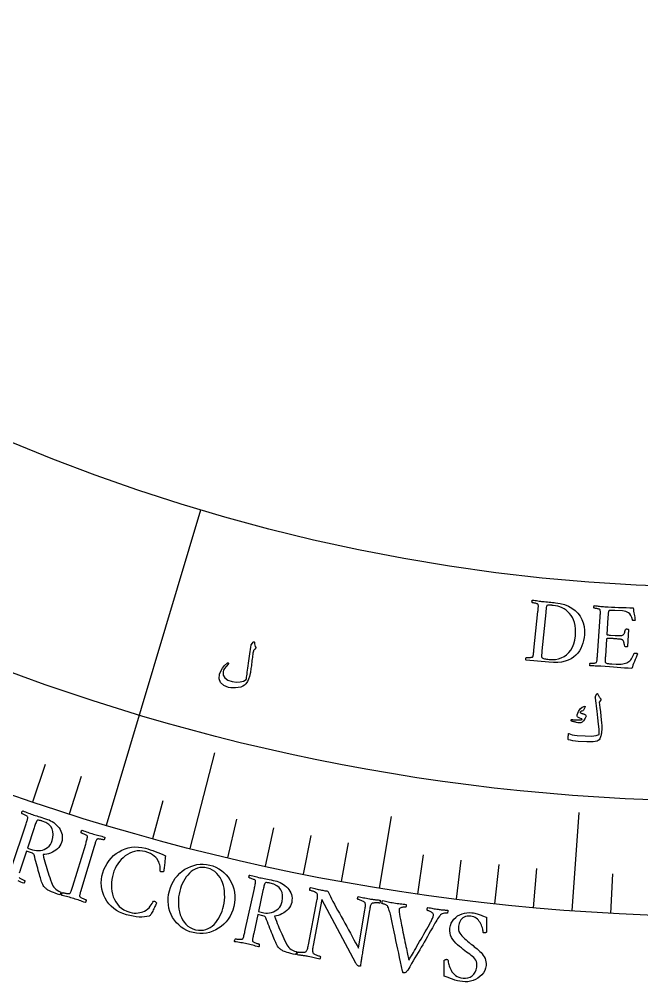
# Model space of a CAD drawing. Header units: millimetres. Extents: x -65 to 65, y -65 to 75.
# Drawn here: x -16.88 to -2.13, y -53.24 to -30.41 of the extents above; entities that cross this region are included whole.
import ezdxf

# ---------------------------------------------------------------- set-up
doc = ezdxf.new("R2010")
doc.units = ezdxf.units.MM
for name, color, linetype in [('CUT_OUTER', 1, 'Continuous'), ('ENGRAVE', 7, 'Continuous'), ('ENGRAVE_FINE', 8, 'Continuous'), ('TEXT', 5, 'Continuous')]:
    doc.layers.add(name, color=color, linetype=linetype)

msp = doc.modelspace()

# ---------------------------------------------------------------- linework, layer by layer
at = {"layer": 'CUT_OUTER'}
msp.add_arc((-0.0001, -0.0002), 64.9998, 178.916906, 2.285404, dxfattribs=at)
at = {"layer": 'ENGRAVE'}
for points in [[(-14.8126, -49.5065), (-12.5767, -42.0338)], [(-12.8301, -50.0569), (-12.2491, -47.7902)], [(-8.3387, -50.9978), (-8.0618, -49.3042)], [(-3.7784, -51.5367), (-3.6073, -49.2029)]]:
    msp.add_lwpolyline(points, dxfattribs=at)
for radius in [63.7, 63.7, 61.9938, 58.825, 58.825, 56.3225, 51.675, 51.675, 48.945, 43.875, 43.875]:
    msp.add_circle((0, 0), radius, dxfattribs=at)
at = {"layer": 'ENGRAVE_FINE'}
for points in [[(-16.5601, -48.9497), (-16.2601, -48.063)], [(-15.6889, -49.2358), (-15.4047, -48.344)], [(-13.7169, -49.8212), (-13.4684, -48.9188)], [(-11.9391, -50.2769), (-11.7228, -49.3662)], [(-11.0441, -50.481), (-10.8441, -49.5666)], [(-10.1456, -50.6692), (-9.9618, -49.7515)], [(-9.2437, -50.8415), (-9.0762, -49.9206)], [(-7.431, -51.1379), (-7.2964, -50.2116)], [(-6.5208, -51.2619), (-6.4027, -50.3334)], [(-5.6085, -51.3697), (-5.5069, -50.4393)], [(-4.6942, -51.4613), (-4.6092, -50.5292)], [(-2.8614, -51.5957), (-2.8095, -50.6612)]]:
    msp.add_lwpolyline(points, dxfattribs=at)
at = {"layer": 'TEXT'}
for points in [[(-4.1662, -44.2331), (-4.056, -44.2491), (-3.9549, -44.2754), (-3.8627, -44.3122), (-3.7794, -44.3595), (-3.7056, -44.4157), (-3.642, -44.4793), (-3.5886, -44.5501), (-3.5454, -44.6284), (-3.513, -44.7126), (-3.4919, -44.8013), (-3.4824, -44.8944), (-3.4843, -44.9921), (-3.4919, -45.0595), (-3.504, -45.1258), (-3.5208, -45.1909), (-3.5422, -45.2548), (-3.569, -45.3161), (-3.6021, -45.3737), (-3.6415, -45.4274), (-3.6871, -45.4773), (-3.7397, -45.5222), (-3.7998, -45.5611), (-3.8674, -45.5939), (-3.9425, -45.6205), (-4.0258, -45.6398), (-4.1179, -45.6506), (-4.2187, -45.6528), (-4.3283, -45.6464), (-4.8677, -45.592), (-4.8709, -45.5864), (-4.8727, -45.5793), (-4.8731, -45.5706), (-4.8721, -45.5605), (-4.8701, -45.5505), (-4.8676, -45.5422), (-4.8646, -45.5356), (-4.8611, -45.5307), (-4.8531, -45.5313), (-4.8423, -45.5319), (-4.8287, -45.5323), (-4.8122, -45.5326), (-4.7946, -45.5324), (-4.7773, -45.5315), (-4.7603, -45.5299), (-4.7437, -45.5276), (-4.7291, -45.5245), (-4.7182, -45.5208), (-4.711, -45.5165), (-4.7074, -45.5114), (-4.7021, -45.4977), (-4.6974, -45.482), (-4.6936, -45.4643), (-4.6905, -45.4446), (-4.6878, -45.4234), (-4.6852, -45.4014), (-4.6827, -45.3786), (-4.6802, -45.3549), (-4.5859, -44.4417), (-4.5835, -44.4179), (-4.5814, -44.3948), (-4.5794, -44.3724), (-4.5776, -44.3507), (-4.5765, -44.3302), (-4.5766, -44.3118), (-4.5778, -44.2952), (-4.5801, -44.2807), (-4.5824, -44.2742), (-4.5883, -44.2682), (-4.598, -44.2626), (-4.6114, -44.2575), (-4.6268, -44.2528), (-4.6426, -44.2484), (-4.659, -44.2444), (-4.6757, -44.2408), (-4.6914, -44.2377), (-4.7044, -44.2353), (-4.7148, -44.2335), (-4.7225, -44.2325), (-4.7248, -44.227), (-4.7263, -44.2199), (-4.727, -44.2113), (-4.7267, -44.2011), (-4.7256, -44.1909), (-4.7234, -44.1826), (-4.7202, -44.176), (-4.716, -44.1712), (-4.6841, -44.1758), (-4.6526, -44.1804), (-4.6213, -44.1852), (-4.5902, -44.19), (-4.5595, -44.1946), (-4.5289, -44.1988), (-4.4986, -44.2025), (-4.4685, -44.2058), (-4.436, -44.209), (-4.4005, -44.2123), (-4.362, -44.2158), (-4.3206, -44.2194), (-4.2787, -44.223), (-4.2391, -44.2264), (-4.2015, -44.2298), (-4.1662, -44.2331)], [(-4.4011, -44.4648), (-4.4913, -45.3762), (-4.4922, -45.385), (-4.4933, -45.3962), (-4.4946, -45.4097), (-4.4962, -45.4255), (-4.4977, -45.4423), (-4.4987, -45.459), (-4.4993, -45.4754), (-4.4994, -45.4915), (-4.4991, -45.506), (-4.4983, -45.5174), (-4.4971, -45.5256), (-4.4955, -45.5306), (-4.4872, -45.5396), (-4.474, -45.5477), (-4.4559, -45.5549), (-4.4327, -45.5611), (-4.4066, -45.5666), (-4.3794, -45.5713), (-4.3511, -45.5752), (-4.3218, -45.5784), (-4.2457, -45.5814), (-4.1721, -45.5758), (-4.1009, -45.5615), (-4.0321, -45.5386), (-3.9675, -45.5068), (-3.9083, -45.4657), (-3.8547, -45.4154), (-3.8067, -45.3559), (-3.7661, -45.2867), (-3.7347, -45.2075), (-3.7125, -45.1183), (-3.6994, -45.0191), (-3.6952, -44.9312), (-3.6978, -44.8497), (-3.7069, -44.7745), (-3.7227, -44.7056), (-3.7441, -44.6428), (-3.7703, -44.5854), (-3.8013, -44.5335), (-3.8369, -44.4872), (-3.8765, -44.4462), (-3.9192, -44.4104), (-3.965, -44.3798), (-4.0139, -44.3544), (-4.0652, -44.3338), (-4.1181, -44.3175), (-4.1725, -44.3055), (-4.2286, -44.2979), (-4.2364, -44.2973), (-4.2469, -44.2965), (-4.26, -44.2956), (-4.2759, -44.2945), (-4.2929, -44.2936), (-4.3094, -44.2932), (-4.3254, -44.2932), (-4.3408, -44.2937), (-4.3545, -44.295), (-4.365, -44.2974), (-4.3724, -44.301), (-4.3767, -44.3057), (-4.3807, -44.3172), (-4.3843, -44.3306), (-4.3874, -44.3459), (-4.39, -44.363), (-4.3922, -44.3812), (-4.3944, -44.3999), (-4.3965, -44.419), (-4.3985, -44.4385), (-4.3988, -44.4418), (-4.3992, -44.4451), (-4.3995, -44.4483), (-4.3998, -44.4516), (-4.4001, -44.4549), (-4.4005, -44.4582), (-4.4008, -44.4615), (-4.4011, -44.4648)], [(-3.0012, -44.3296), (-2.9251, -44.3343), (-2.8453, -44.3382), (-2.7616, -44.3414), (-2.6742, -44.3439), (-2.5854, -44.3463), (-2.4977, -44.3492), (-2.4111, -44.3528), (-2.3257, -44.3569), (-2.322, -44.3971), (-2.3174, -44.4356), (-2.3119, -44.4726), (-2.3055, -44.5079), (-2.2987, -44.5427), (-2.2923, -44.578), (-2.2862, -44.6139), (-2.2803, -44.6503), (-2.2869, -44.6548), (-2.2953, -44.6578), (-2.3056, -44.6593), (-2.3176, -44.6594), (-2.33, -44.6578), (-2.3391, -44.6544), (-2.3448, -44.6493), (-2.3471, -44.6424), (-2.3631, -44.5825), (-2.3831, -44.5341), (-2.4072, -44.4974), (-2.4354, -44.4723), (-2.4672, -44.4551), (-2.5018, -44.4422), (-2.5394, -44.4334), (-2.5799, -44.4289), (-2.7607, -44.418), (-2.7685, -44.4176), (-2.7791, -44.4171), (-2.7923, -44.4167), (-2.8082, -44.4161), (-2.8252, -44.4158), (-2.8416, -44.4159), (-2.8576, -44.4165), (-2.8731, -44.4175), (-2.8867, -44.4192), (-2.8972, -44.422), (-2.9044, -44.4258), (-2.9085, -44.4306), (-2.9122, -44.4423), (-2.9153, -44.4556), (-2.9178, -44.4706), (-2.9198, -44.4873), (-2.9214, -44.5049), (-2.923, -44.5229), (-2.9244, -44.5412), (-2.9256, -44.5597), (-2.9261, -44.567), (-2.9265, -44.5734), (-2.9269, -44.579), (-2.9272, -44.5839), (-2.9535, -44.9837), (-2.952, -44.9878), (-2.9469, -44.9913), (-2.9382, -44.9942), (-2.9259, -44.9965), (-2.9113, -44.9984), (-2.896, -45.0001), (-2.8798, -45.0016), (-2.8628, -45.0028), (-2.7515, -45.0097), (-2.7155, -45.0116), (-2.6836, -45.0127), (-2.6559, -45.013), (-2.6324, -45.0124), (-2.6124, -45.0107), (-2.5952, -45.0074), (-2.5808, -45.0026), (-2.5691, -44.9962), (-2.5594, -44.9881), (-2.5506, -44.978), (-2.5428, -44.9659), (-2.536, -44.9518), (-2.5295, -44.9354), (-2.5225, -44.9162), (-2.5151, -44.8943), (-2.5074, -44.8696), (-2.5043, -44.8631), (-2.498, -44.8586), (-2.4886, -44.8562), (-2.4761, -44.8559), (-2.464, -44.8573), (-2.4539, -44.8599), (-2.4458, -44.8638), (-2.4397, -44.869), (-2.4617, -45.2735), (-2.4674, -45.277), (-2.4752, -45.2793), (-2.4852, -45.2804), (-2.4973, -45.2803), (-2.5092, -45.2787), (-2.5185, -45.2753), (-2.5252, -45.2701), (-2.5293, -45.2631), (-2.5351, -45.2341), (-2.5404, -45.2093), (-2.5452, -45.1888), (-2.5495, -45.1727), (-2.5536, -45.1598), (-2.5575, -45.1491), (-2.5613, -45.1406), (-2.5649, -45.1343), (-2.5687, -45.1293), (-2.5729, -45.1248), (-2.5775, -45.1206), (-2.5826, -45.1168), (-2.5896, -45.1123), (-2.6002, -45.1083), (-2.6144, -45.1048), (-2.6322, -45.1018), (-2.6522, -45.0991), (-2.6732, -45.0966), (-2.6952, -45.0943), (-2.7182, -45.0923), (-2.7413, -45.0904), (-2.7638, -45.0887), (-2.7855, -45.0871), (-2.8066, -45.0857), (-2.8213, -45.0849), (-2.837, -45.0841), (-2.8536, -45.0834), (-2.8711, -45.0828), (-2.8886, -45.0823), (-2.9048, -45.0823), (-2.9199, -45.0825), (-2.9337, -45.0832), (-2.9453, -45.0845), (-2.9537, -45.0871), (-2.9589, -45.0908), (-2.9608, -45.0957), (-2.9877, -45.5043), (-2.9878, -45.5068), (-2.988, -45.5098), (-2.9883, -45.5134), (-2.9885, -45.5175), (-2.9895, -45.534), (-2.9906, -45.5527), (-2.9916, -45.5736), (-2.9926, -45.5967), (-2.993, -45.6183), (-2.9921, -45.6348), (-2.9898, -45.6461), (-2.9863, -45.6523), (-2.975, -45.66), (-2.9625, -45.6662), (-2.9485, -45.6711), (-2.9333, -45.6745), (-2.915, -45.6771), (-2.8922, -45.6796), (-2.8648, -45.6819), (-2.8328, -45.6841), (-2.7287, -45.6904), (-2.6901, -45.6918), (-2.6516, -45.6911), (-2.6132, -45.6885), (-2.5751, -45.6839), (-2.5389, -45.6774), (-2.5065, -45.669), (-2.4779, -45.6587), (-2.4532, -45.6465), (-2.4282, -45.6307), (-2.4058, -45.6113), (-2.3861, -45.5883), (-2.3689, -45.5617), (-2.3532, -45.5327), (-2.3376, -45.5024), (-2.3223, -45.4709), (-2.3073, -45.4381), (-2.3034, -45.4325), (-2.2969, -45.4287), (-2.2877, -45.4267), (-2.2758, -45.4265), (-2.2577, -45.4282), (-2.2429, -45.4314), (-2.2316, -45.4361), (-2.2236, -45.4423), (-2.2416, -45.4862), (-2.2603, -45.5314), (-2.2799, -45.5779), (-2.3002, -45.6258), (-2.3193, -45.6727), (-2.335, -45.7161), (-2.3474, -45.7561), (-2.3564, -45.7927), (-2.4439, -45.7879), (-2.5311, -45.7823), (-2.618, -45.776), (-2.7045, -45.7691), (-2.7936, -45.7618), (-2.8883, -45.7545), (-2.9886, -45.7473), (-3.0944, -45.7399), (-3.1311, -45.7377), (-3.1659, -45.7359), (-3.1988, -45.7346), (-3.2298, -45.7339), (-3.2601, -45.7332), (-3.291, -45.732), (-3.3223, -45.7304), (-3.3542, -45.7283), (-3.3576, -45.7228), (-3.3596, -45.7157), (-3.3603, -45.7071), (-3.3597, -45.6969), (-3.358, -45.6869), (-3.3558, -45.6785), (-3.353, -45.6718), (-3.3497, -45.6668), (-3.3416, -45.6672), (-3.3308, -45.6673), (-3.3172, -45.6673), (-3.3007, -45.667), (-3.2831, -45.6663), (-3.2658, -45.6648), (-3.2489, -45.6627), (-3.2324, -45.6598), (-3.2179, -45.6562), (-3.2071, -45.6522), (-3.2, -45.6476), (-3.1967, -45.6424), (-3.1918, -45.6286), (-3.1877, -45.6127), (-3.1844, -45.5949), (-3.182, -45.575), (-3.18, -45.5538), (-3.1781, -45.5317), (-3.1763, -45.5088), (-3.1746, -45.4851), (-3.1107, -44.5692), (-3.1091, -44.5454), (-3.1077, -44.5223), (-3.1064, -44.4998), (-3.1054, -44.478), (-3.105, -44.4575), (-3.1057, -44.4391), (-3.1074, -44.4226), (-3.1103, -44.4081), (-3.1127, -44.4018), (-3.1189, -44.396), (-3.1287, -44.3907), (-3.1422, -44.386), (-3.1578, -44.3818), (-3.1738, -44.378), (-3.1902, -44.3745), (-3.2071, -44.3715), (-3.2228, -44.3689), (-3.2359, -44.3669), (-3.2464, -44.3655), (-3.2541, -44.3647), (-3.2567, -44.3593), (-3.2584, -44.3523), (-3.2593, -44.3436), (-3.2594, -44.3334), (-3.2586, -44.3233), (-3.2567, -44.3149), (-3.2537, -44.3082), (-3.2496, -44.3032), (-3.2177, -44.3067), (-3.1859, -44.3103), (-3.1545, -44.314), (-3.1234, -44.3178), (-3.0924, -44.3215), (-3.0618, -44.3246), (-3.0314, -44.3273), (-3.0012, -44.3296)], [(-11.3358, -45.1652), (-11.3323, -45.1614), (-11.3283, -45.1591), (-11.324, -45.1582), (-11.3193, -45.1587), (-11.315, -45.1606), (-11.3117, -45.164), (-11.3096, -45.1688), (-11.3085, -45.175), (-11.3037, -45.2109), (-11.2968, -45.2426), (-11.2879, -45.2701), (-11.277, -45.2933), (-11.2741, -45.3014), (-11.2748, -45.3098), (-11.2791, -45.3183), (-11.287, -45.3272), (-11.2916, -45.3312), (-11.296, -45.3351), (-11.3002, -45.3389), (-11.3042, -45.3425), (-11.3079, -45.3459), (-11.3114, -45.349), (-11.3146, -45.3518), (-11.3176, -45.3543), (-11.3227, -45.3589), (-11.3269, -45.3648), (-11.3304, -45.3721), (-11.3331, -45.3807), (-11.3376, -45.4057), (-11.3421, -45.4331), (-11.3466, -45.4628), (-11.3512, -45.4949), (-11.3558, -45.5294), (-11.3607, -45.5661), (-11.3657, -45.6052), (-11.371, -45.6466), (-11.3756, -45.688), (-11.3803, -45.7269), (-11.3849, -45.7632), (-11.3896, -45.7969), (-11.3943, -45.8283), (-11.3988, -45.8572), (-11.4032, -45.8839), (-11.4075, -45.9082), (-11.4232, -45.9794), (-11.4457, -46.045), (-11.4749, -46.105), (-11.5109, -46.1593), (-11.5402, -46.1891), (-11.5803, -46.2134), (-11.6309, -46.2322), (-11.6922, -46.2454), (-11.757, -46.2527), (-11.8165, -46.2543), (-11.8708, -46.2502), (-11.9198, -46.2403), (-12.0365, -46.1924), (-12.1111, -46.1246), (-12.1438, -46.0369), (-12.1345, -45.9294), (-12.108, -45.8545), (-12.0682, -45.7849), (-12.0151, -45.7204), (-11.9486, -45.6611), (-11.9439, -45.6579), (-11.9395, -45.6563), (-11.9352, -45.6564), (-11.9312, -45.6581), (-11.9272, -45.6609), (-11.9245, -45.664), (-11.9229, -45.6674), (-11.9225, -45.671), (-11.9229, -45.6761), (-11.9243, -45.6808), (-11.9267, -45.685), (-11.9302, -45.6887), (-11.9792, -45.7437), (-12.0158, -45.7918), (-12.0399, -45.8332), (-12.0513, -45.8679), (-12.0475, -45.95), (-12.01, -46.0164), (-11.9388, -46.067), (-11.8338, -46.1018), (-11.7349, -46.116), (-11.6469, -46.1126), (-11.57, -46.0918), (-11.5042, -46.0535), (-11.4991, -46.0284), (-11.4937, -45.9988), (-11.4882, -45.9649), (-11.4823, -45.9266), (-11.4763, -45.8838), (-11.4701, -45.8364), (-11.4639, -45.7844), (-11.4575, -45.7278), (-11.4502, -45.6696), (-11.4428, -45.6123), (-11.4352, -45.5561), (-11.4275, -45.5008), (-11.4196, -45.4465), (-11.4114, -45.3932), (-11.4028, -45.341), (-11.3939, -45.2898), (-11.3874, -45.24), (-11.3857, -45.2345), (-11.3836, -45.2296), (-11.3811, -45.2251), (-11.3781, -45.2211)], [(-3.1658, -46.4024), (-3.1588, -46.4186), (-3.1514, -46.434), (-3.1435, -46.4487), (-3.1352, -46.4625), (-3.1264, -46.4756), (-3.1171, -46.4879), (-3.1071, -46.4993), (-3.0965, -46.51), (-3.0925, -46.5159), (-3.0915, -46.5225), (-3.0934, -46.5298), (-3.0983, -46.5378), (-3.1272, -46.58), (-3.1301, -46.5846), (-3.1321, -46.5885), (-3.1334, -46.5917), (-3.134, -46.5943), (-3.1182, -46.7146), (-3.1046, -46.8233), (-3.0932, -46.9204), (-3.0841, -47.0058), (-3.0774, -47.0795), (-3.0732, -47.1413), (-3.0715, -47.1913), (-3.0724, -47.2294), (-3.077, -47.3012), (-3.0798, -47.3238), (-3.0837, -47.3465), (-3.0887, -47.3692), (-3.0947, -47.3919), (-3.102, -47.4147), (-3.1106, -47.4374), (-3.1205, -47.4602), (-3.1317, -47.4829), (-3.1783, -47.5147), (-3.2776, -47.5315), (-3.4296, -47.5332), (-3.6341, -47.5192), (-3.6978, -47.5121), (-3.7566, -47.5038), (-3.8104, -47.4944), (-3.8593, -47.4838), (-3.8637, -47.4815), (-3.8667, -47.4784), (-3.8683, -47.4745), (-3.8686, -47.4698), (-3.8681, -47.4473), (-3.8675, -47.4268), (-3.8667, -47.4084), (-3.8659, -47.392), (-3.8649, -47.3774), (-3.8638, -47.3645), (-3.8626, -47.3533), (-3.8612, -47.3438), (-3.8602, -47.3384), (-3.858, -47.3356), (-3.8547, -47.3352), (-3.8504, -47.3373), (-3.8169, -47.3504), (-3.7733, -47.3615), (-3.7196, -47.3706), (-3.6558, -47.3777), (-3.4645, -47.392), (-3.3142, -47.3937), (-3.205, -47.383), (-3.1369, -47.3605), (-3.134, -47.3159), (-3.1377, -47.2343), (-3.1479, -47.1157), (-3.1644, -46.96), (-3.182, -46.8041), (-3.1957, -46.6861), (-3.2056, -46.6061), (-3.2116, -46.564), (-3.2136, -46.5524), (-3.2155, -46.5416), (-3.2173, -46.5316), (-3.2189, -46.5223), (-3.2204, -46.5138), (-3.2218, -46.5063), (-3.223, -46.4997), (-3.2242, -46.494), (-3.2258, -46.4816), (-3.2254, -46.47), (-3.2228, -46.459), (-3.2181, -46.4488), (-3.187, -46.395), (-3.1845, -46.3914), (-3.1819, -46.3891), (-3.1792, -46.3881), (-3.1764, -46.3884), (-3.1731, -46.3905), (-3.1703, -46.3936), (-3.1678, -46.3975), (-3.1658, -46.4024)], [(-3.4773, -46.6862), (-3.4747, -46.6868), (-3.4724, -46.688), (-3.4705, -46.69), (-3.4691, -46.6927), (-3.4687, -46.695), (-3.4687, -46.6975), (-3.4691, -46.7001), (-3.4699, -46.7029), (-3.5061, -46.7782), (-3.5104, -46.7858), (-3.5147, -46.7916), (-3.5191, -46.7955), (-3.5235, -46.7975), (-3.5421, -46.8014), (-3.5582, -46.8071), (-3.5716, -46.8146), (-3.5824, -46.824), (-3.5848, -46.8291), (-3.5825, -46.835), (-3.5756, -46.8416), (-3.5639, -46.8489), (-3.556, -46.8524), (-3.5478, -46.8557), (-3.5393, -46.8588), (-3.5306, -46.8618), (-3.5214, -46.8646), (-3.5118, -46.8672), (-3.5017, -46.8697), (-3.4912, -46.8721), (-3.4555, -46.8903), (-3.446, -46.9229), (-3.4628, -46.9699), (-3.506, -47.0314), (-3.5233, -47.0493), (-3.5399, -47.0631), (-3.5558, -47.0727), (-3.5711, -47.078), (-3.5875, -47.0802), (-3.6101, -47.0798), (-3.6386, -47.077), (-3.6732, -47.0716), (-3.6909, -47.0685), (-3.7075, -47.0649), (-3.7233, -47.0608), (-3.738, -47.0562), (-3.7519, -47.0515), (-3.7648, -47.0467), (-3.7768, -47.0421), (-3.7879, -47.0375), (-3.7946, -47.033), (-3.7992, -47.0281), (-3.8018, -47.0229), (-3.8023, -47.0172), (-3.801, -47.0115), (-3.7979, -47.0076), (-3.7932, -47.0055), (-3.7867, -47.0052), (-3.7663, -47.0055), (-3.7432, -47.0061), (-3.7174, -47.0072), (-3.6888, -47.0086), (-3.6356, -47.0112), (-3.5938, -47.0112), (-3.5636, -47.0086), (-3.5449, -47.0035), (-3.5424, -47.0019), (-3.541, -46.9997), (-3.5406, -46.9969), (-3.5412, -46.9934), (-3.5423, -46.9912), (-3.5445, -46.9891), (-3.5479, -46.9871), (-3.5523, -46.9852), (-3.5937, -46.9718), (-3.611, -46.9653), (-3.6256, -46.9576), (-3.6375, -46.9485), (-3.6467, -46.9383), (-3.6543, -46.9264), (-3.6584, -46.9145), (-3.659, -46.9025), (-3.6562, -46.8904), (-3.6233, -46.8098), (-3.5825, -46.7489), (-3.5339, -46.7077), (-3.4773, -46.6862)], [(-16.1022, -49.8713), (-16.0838, -49.7971), (-16.0777, -49.7265), (-16.0838, -49.6594), (-16.1021, -49.5959), (-16.1352, -49.5381), (-16.1857, -49.488), (-16.2536, -49.4455), (-16.3389, -49.4107), (-16.3508, -49.4069), (-16.3655, -49.4025), (-16.3831, -49.3975), (-16.4035, -49.3919), (-16.4234, -49.3876), (-16.4394, -49.3865), (-16.4515, -49.3888), (-16.4597, -49.3942), (-16.468, -49.4054), (-16.4765, -49.4205), (-16.4853, -49.4397), (-16.4942, -49.463), (-16.5033, -49.4883), (-16.5122, -49.5139), (-16.521, -49.5396), (-16.5297, -49.5655), (-16.6884, -50.0492), (-16.5661, -50.0898), (-16.521, -50.1018), (-16.4753, -50.1083), (-16.4289, -50.1091), (-16.3818, -50.1045), (-16.3356, -50.0943), (-16.2917, -50.0787), (-16.2502, -50.0578), (-16.211, -50.0315), (-16.1758, -49.9997), (-16.1459, -49.9624), (-16.1214, -49.9196), (-16.1022, -49.8713)], [(-15.1262, -49.7171), (-15.0925, -49.7271), (-15.059, -49.7365), (-15.0259, -49.7453), (-14.9931, -49.7535), (-14.96, -49.7616), (-14.9263, -49.77), (-14.8919, -49.7787), (-14.8568, -49.7878), (-14.8545, -49.7947), (-14.854, -49.803), (-14.8554, -49.8127), (-14.8586, -49.8238), (-14.8629, -49.8345), (-14.8673, -49.8433), (-14.872, -49.85), (-14.8768, -49.8548), (-14.8854, -49.8525), (-14.897, -49.8497), (-14.9117, -49.8466), (-14.9294, -49.843), (-14.9484, -49.8394), (-14.967, -49.8366), (-14.9852, -49.8343), (-15.0029, -49.8326), (-15.0187, -49.8322), (-15.0313, -49.8338), (-15.0407, -49.8373), (-15.0468, -49.8428), (-15.0538, -49.8547), (-15.0607, -49.8686), (-15.0673, -49.8845), (-15.0738, -49.9025), (-15.0802, -49.9219), (-15.0867, -49.9422), (-15.0934, -49.9635), (-15.1002, -49.9857), (-15.1013, -49.9893), (-15.1024, -49.9929), (-15.1035, -49.9964), (-15.1045, -50), (-15.1056, -50.0036), (-15.1067, -50.0072), (-15.1078, -50.0108), (-15.1089, -50.0144), (-15.4098, -51.0104), (-15.4108, -51.014), (-15.4119, -51.0176), (-15.413, -51.0211), (-15.4141, -51.0247), (-15.4152, -51.0283), (-15.4162, -51.0319), (-15.4173, -51.0355), (-15.4184, -51.039), (-15.425, -51.0612), (-15.4312, -51.0824), (-15.4369, -51.1026), (-15.4421, -51.1218), (-15.4465, -51.1398), (-15.4496, -51.1564), (-15.4515, -51.1715), (-15.4521, -51.1853), (-15.4496, -51.1924), (-15.4435, -51.2002), (-15.4336, -51.2089), (-15.4201, -51.2184), (-15.4043, -51.2279), (-15.3876, -51.2369), (-15.3701, -51.2454), (-15.3518, -51.2532), (-15.3345, -51.2601), (-15.3201, -51.2656), (-15.3086, -51.2698), (-15.2999, -51.2726), (-15.2983, -51.2793), (-15.2981, -51.2875), (-15.2991, -51.2973), (-15.3014, -51.3086), (-15.3048, -51.3197), (-15.309, -51.3285), (-15.314, -51.3351), (-15.3199, -51.3396), (-15.355, -51.3266), (-15.3894, -51.3139), (-15.423, -51.3016), (-15.456, -51.2896), (-15.4889, -51.278), (-15.5223, -51.2667), (-15.5564, -51.2556), (-15.591, -51.2448), (-15.6249, -51.2348), (-15.6593, -51.225), (-15.6941, -51.2156), (-15.7293, -51.2065), (-15.7649, -51.1976), (-15.8008, -51.1887), (-15.8371, -51.1798), (-15.8738, -51.171), (-15.8761, -51.1641), (-15.8766, -51.1558), (-15.8752, -51.1461), (-15.8718, -51.1351), (-15.8674, -51.1243), (-15.8628, -51.1156), (-15.8581, -51.109), (-15.8531, -51.1043), (-15.8443, -51.1068), (-15.8324, -51.1097), (-15.8173, -51.1132), (-15.7991, -51.1171), (-15.7795, -51.1208), (-15.76, -51.1236), (-15.7408, -51.1255), (-15.7218, -51.1266), (-15.7049, -51.1264), (-15.692, -51.1246), (-15.683, -51.1213), (-15.678, -51.1165), (-15.669, -51.1025), (-15.6604, -51.086), (-15.6523, -51.0672), (-15.6445, -51.0459), (-15.6369, -51.0229), (-15.6292, -50.999), (-15.6213, -50.9742), (-15.6134, -50.9484), (-15.3085, -49.9536), (-15.3006, -49.9277), (-15.2932, -49.9025), (-15.286, -49.878), (-15.2793, -49.8543), (-15.2736, -49.8318), (-15.2697, -49.8112), (-15.2674, -49.7926), (-15.2668, -49.7759), (-15.2679, -49.7682), (-15.2732, -49.7602), (-15.2827, -49.7519), (-15.2965, -49.7433), (-15.3126, -49.7347), (-15.3293, -49.7263), (-15.3466, -49.7183), (-15.3644, -49.7106), (-15.3812, -49.7037), (-15.3951, -49.6981), (-15.4063, -49.694), (-15.4147, -49.6911), (-15.4161, -49.6845), (-15.4162, -49.6763), (-15.415, -49.6665), (-15.4125, -49.6552), (-15.409, -49.6442), (-15.4048, -49.6354), (-15.3997, -49.6288), (-15.394, -49.6244), (-15.3595, -49.6364), (-15.3254, -49.6485), (-15.2916, -49.6607), (-15.2582, -49.6728), (-15.225, -49.6847), (-15.1919, -49.6961), (-15.159, -49.7069), (-15.1262, -49.7171)], [(-13.8917, -50.0528), (-13.8347, -50.0692), (-13.7768, -50.0871), (-13.7178, -50.1065), (-13.6578, -50.1274), (-13.5974, -50.1503), (-13.5371, -50.1757), (-13.477, -50.2035), (-13.4171, -50.2337), (-13.4174, -50.2369), (-13.4183, -50.2466), (-13.4199, -50.2628), (-13.422, -50.2853), (-13.4247, -50.3122), (-13.4278, -50.3413), (-13.4312, -50.3725), (-13.4351, -50.4058), (-13.4391, -50.4394), (-13.4428, -50.4715), (-13.4463, -50.5021), (-13.4495, -50.5311), (-13.4523, -50.5564), (-13.4547, -50.5758), (-13.4566, -50.5894), (-13.4582, -50.5972), (-13.4594, -50.602), (-13.4631, -50.6062), (-13.4691, -50.6098), (-13.4776, -50.6127), (-13.4871, -50.6147), (-13.4967, -50.6153), (-13.5063, -50.6147), (-13.5158, -50.6128), (-13.5237, -50.6102), (-13.5308, -50.6069), (-13.537, -50.6028), (-13.5424, -50.598), (-13.5416, -50.582), (-13.5414, -50.5621), (-13.5419, -50.538), (-13.543, -50.51), (-13.5462, -50.4791), (-13.5527, -50.4467), (-13.5626, -50.4127), (-13.5759, -50.3771), (-13.5938, -50.3412), (-13.6173, -50.3061), (-13.6467, -50.2719), (-13.6817, -50.2386), (-13.7239, -50.2073), (-13.7745, -50.1792), (-13.8336, -50.1545), (-13.9012, -50.133), (-13.9644, -50.1194), (-14.0266, -50.1139), (-14.088, -50.1165), (-14.1485, -50.1273), (-14.2076, -50.1451), (-14.2644, -50.169), (-14.3191, -50.199), (-14.3716, -50.2351), (-14.4212, -50.2762), (-14.4672, -50.3212), (-14.5096, -50.3702), (-14.5485, -50.4231), (-14.5831, -50.4788), (-14.6129, -50.536), (-14.6378, -50.5947), (-14.658, -50.6551), (-14.6753, -50.7238), (-14.6879, -50.7932), (-14.6956, -50.8633), (-14.6985, -50.9342), (-14.6961, -51.0046), (-14.688, -51.0733), (-14.6741, -51.1402), (-14.6543, -51.2053), (-14.6285, -51.2675), (-14.5962, -51.3256), (-14.5575, -51.3798), (-14.5123, -51.4298), (-14.4602, -51.4745), (-14.4008, -51.5126), (-14.3342, -51.5441), (-14.2603, -51.5689), (-14.2072, -51.5812), (-14.1571, -51.5882), (-14.1099, -51.5898), (-14.0656, -51.5861), (-14.0243, -51.5784), (-13.9857, -51.5684), (-13.9499, -51.5559), (-13.9169, -51.5411), (-13.8755, -51.5177), (-13.8385, -51.4912), (-13.8059, -51.4615), (-13.7777, -51.4287), (-13.7532, -51.3952), (-13.7318, -51.3635), (-13.7134, -51.3335), (-13.6981, -51.3053), (-13.6779, -51.3101), (-13.6596, -51.3182), (-13.6431, -51.3297), (-13.6285, -51.3445), (-13.6318, -51.3549), (-13.6374, -51.3693), (-13.645, -51.3876), (-13.6549, -51.4098), (-13.6662, -51.4345), (-13.6783, -51.4601), (-13.6911, -51.4866), (-13.7046, -51.5141), (-13.7185, -51.5411), (-13.7322, -51.5664), (-13.7458, -51.59), (-13.7592, -51.6118), (-13.7719, -51.6307), (-13.7831, -51.6455), (-13.7929, -51.6561), (-13.8013, -51.6626), (-13.8582, -51.674), (-13.9176, -51.6811), (-13.9794, -51.684), (-14.0437, -51.6826), (-14.1113, -51.6766), (-14.1833, -51.6658), (-14.2594, -51.6502), (-14.3398, -51.6297), (-14.4242, -51.602), (-14.5028, -51.5676), (-14.5755, -51.5264), (-14.6423, -51.4785), (-14.7028, -51.4251), (-14.7566, -51.3674), (-14.8036, -51.3053), (-14.8439, -51.239), (-14.8772, -51.1694), (-14.9032, -51.0977), (-14.922, -51.0238), (-14.9335, -50.9478), (-14.9376, -50.8706), (-14.9339, -50.7932), (-14.9225, -50.7157), (-14.9035, -50.638), (-14.8759, -50.5578), (-14.8418, -50.4822), (-14.8013, -50.4113), (-14.7543, -50.3451), (-14.7018, -50.284), (-14.6449, -50.2285), (-14.5835, -50.1788), (-14.5176, -50.1346), (-14.4479, -50.097), (-14.3753, -50.0669), (-14.2997, -50.0442), (-14.2211, -50.0289), (-14.1404, -50.0217), (-14.0586, -50.0233), (-13.9757, -50.0336), (-13.8917, -50.0528)], [(-12.3686, -50.4507), (-12.2936, -50.4729), (-12.2225, -50.5017), (-12.1553, -50.5372), (-12.092, -50.5793), (-12.0333, -50.6274), (-11.98, -50.6806), (-11.9321, -50.7391), (-11.8896, -50.8028), (-11.853, -50.8709), (-11.8229, -50.9426), (-11.7994, -51.0178), (-11.7825, -51.0967), (-11.7731, -51.1783), (-11.7721, -51.262), (-11.7796, -51.3477), (-11.7957, -51.4354), (-11.8185, -51.517), (-11.8483, -51.5939), (-11.8853, -51.6661), (-11.9294, -51.7337), (-11.9794, -51.7961), (-12.0342, -51.8529), (-12.0937, -51.904), (-12.158, -51.9495), (-12.226, -51.9887), (-12.2968, -52.0207), (-12.3704, -52.0456), (-12.4468, -52.0633), (-12.5247, -52.0732), (-12.6032, -52.0747), (-12.6821, -52.0679), (-12.7614, -52.0526), (-12.8377, -52.0299), (-12.9103, -52.0004), (-12.9789, -51.964), (-13.0437, -51.9208), (-13.1036, -51.8715), (-13.1575, -51.8171), (-13.2055, -51.7575), (-13.2475, -51.6927), (-13.2831, -51.6237), (-13.3117, -51.5513), (-13.3333, -51.4755), (-13.348, -51.3963), (-13.3549, -51.3146), (-13.3534, -51.2315), (-13.3433, -51.1468), (-13.3249, -51.0606), (-13.2997, -50.9797), (-13.2679, -50.9034), (-13.2293, -50.8317), (-13.184, -50.7647), (-13.1332, -50.7029), (-13.0781, -50.6468), (-13.0188, -50.5965), (-12.9552, -50.5519), (-12.8882, -50.5137), (-12.8186, -50.4824), (-12.7466, -50.4582), (-12.672, -50.441), (-12.5961, -50.4313), (-12.5203, -50.4297), (-12.4445, -50.4362), (-12.3686, -50.4507)], [(-12.4215, -50.5225), (-12.4853, -50.5107), (-12.5462, -50.5074), (-12.6042, -50.5127), (-12.6594, -50.5265), (-12.7115, -50.5474), (-12.7606, -50.574), (-12.8067, -50.6064), (-12.8496, -50.6445), (-12.8895, -50.6873), (-12.9262, -50.7338), (-12.9598, -50.7839), (-12.9903, -50.8378), (-13.0174, -50.894), (-13.0412, -50.951), (-13.0615, -51.0089), (-13.0784, -51.0677), (-13.0937, -51.1371), (-13.1043, -51.2075), (-13.1101, -51.279), (-13.1113, -51.3516), (-13.1074, -51.4237), (-13.0983, -51.4939), (-13.084, -51.5622), (-13.0645, -51.6286), (-13.0395, -51.6918), (-13.009, -51.7504), (-12.9728, -51.8044), (-12.9311, -51.8538), (-12.8834, -51.8972), (-12.8294, -51.933), (-12.7692, -51.9614), (-12.7027, -51.9822), (-12.637, -51.9942), (-12.5745, -51.9976), (-12.515, -51.9923), (-12.4587, -51.9783), (-12.4055, -51.957), (-12.3555, -51.9295), (-12.3085, -51.896), (-12.2647, -51.8565), (-12.2243, -51.8121), (-12.1874, -51.7642), (-12.154, -51.7127), (-12.1242, -51.6576), (-12.0979, -51.6004), (-12.0752, -51.5426), (-12.056, -51.484), (-12.0403, -51.4249), (-12.0264, -51.3552), (-12.0173, -51.2848), (-12.0129, -51.2136), (-12.0132, -51.1416), (-12.0185, -51.0702), (-12.0288, -51.0008), (-12.0444, -50.9333), (-12.065, -50.8679), (-12.0908, -50.8057), (-12.1217, -50.7483), (-12.1577, -50.6955), (-12.1988, -50.6473), (-12.2455, -50.6052), (-12.2982, -50.5703), (-12.3568, -50.5428), (-12.4215, -50.5225)], [(-10.814, -50.8245), (-10.7747, -50.8346), (-10.7354, -50.8482), (-10.6963, -50.8652), (-10.6572, -50.8856), (-10.6193, -50.9092), (-10.5837, -50.9354), (-10.5502, -50.9643), (-10.5191, -50.9959), (-10.4911, -51.0301), (-10.4671, -51.0668), (-10.4472, -51.1059), (-10.4314, -51.1476), (-10.4207, -51.1916), (-10.4159, -51.2377), (-10.4173, -51.2858), (-10.4247, -51.3361), (-10.4362, -51.378), (-10.4536, -51.4181), (-10.4767, -51.4564), (-10.5056, -51.4928), (-10.5389, -51.5268), (-10.575, -51.5576), (-10.614, -51.5852), (-10.6558, -51.6097), (-10.699, -51.6304), (-10.7422, -51.6466), (-10.7852, -51.6583), (-10.8282, -51.6656), (-10.8077, -51.7236), (-10.7872, -51.7793), (-10.7669, -51.8328), (-10.7467, -51.8839), (-10.7262, -51.934), (-10.7051, -51.9839), (-10.6832, -52.0339), (-10.6606, -52.0838), (-10.637, -52.135), (-10.6119, -52.1889), (-10.5853, -52.2455), (-10.5574, -52.3047), (-10.5375, -52.3421), (-10.5156, -52.3754), (-10.4918, -52.4047), (-10.466, -52.4299), (-10.4366, -52.4518), (-10.4016, -52.4713), (-10.3612, -52.4884), (-10.3153, -52.503), (-10.3124, -52.5097), (-10.3119, -52.5183), (-10.3136, -52.5286), (-10.3176, -52.5407), (-10.3223, -52.5523), (-10.3261, -52.5613), (-10.3291, -52.5675), (-10.3312, -52.5711), (-10.3891, -52.5591), (-10.4416, -52.547), (-10.4888, -52.5348), (-10.5307, -52.5226), (-10.5672, -52.5105), (-10.5982, -52.4991), (-10.6237, -52.4883), (-10.6437, -52.4781), (-10.6561, -52.4698), (-10.6708, -52.4596), (-10.6875, -52.4475), (-10.7065, -52.4335), (-10.726, -52.4166), (-10.7443, -52.3956), (-10.7614, -52.3705), (-10.7774, -52.3413), (-10.7838, -52.3274), (-10.7924, -52.3083), (-10.803, -52.2839), (-10.8158, -52.2544), (-10.8302, -52.2205), (-10.8458, -52.1832), (-10.8626, -52.1424), (-10.8805, -52.0982), (-10.8993, -52.0515), (-10.9187, -52.0032), (-10.9387, -51.9534), (-10.9592, -51.902), (-10.9797, -51.85), (-10.9997, -51.7987), (-11.0191, -51.7479), (-11.0379, -51.6978), (-11.047, -51.6824), (-11.0612, -51.6698), (-11.0803, -51.66), (-11.1045, -51.6529), (-11.2282, -51.6261), (-11.3247, -52.0699), (-11.3255, -52.0735), (-11.3263, -52.0772), (-11.3271, -52.0808), (-11.3279, -52.0845), (-11.3287, -52.0881), (-11.3295, -52.0918), (-11.3303, -52.0955), (-11.3311, -52.0991), (-11.3359, -52.1218), (-11.3404, -52.1434), (-11.3445, -52.164), (-11.3482, -52.1835), (-11.3511, -52.2018), (-11.3529, -52.2185), (-11.3536, -52.2338), (-11.3531, -52.2475), (-11.3501, -52.2544), (-11.3433, -52.2618), (-11.3328, -52.2697), (-11.3186, -52.278), (-11.302, -52.2863), (-11.2847, -52.2939), (-11.2666, -52.301), (-11.2478, -52.3073), (-11.23, -52.3128), (-11.2152, -52.3172), (-11.2033, -52.3205), (-11.1945, -52.3226), (-11.1924, -52.3291), (-11.1915, -52.3373), (-11.1918, -52.3471), (-11.1932, -52.3586), (-11.1957, -52.3699), (-11.1991, -52.379), (-11.2036, -52.386), (-11.2091, -52.3909), (-11.2451, -52.3807), (-11.2804, -52.3708), (-11.3149, -52.3612), (-11.3487, -52.3519), (-11.3824, -52.3429), (-11.4167, -52.3342), (-11.4515, -52.3259), (-11.4869, -52.3179), (-11.5215, -52.3106), (-11.5565, -52.3035), (-11.5919, -52.2969), (-11.6278, -52.2906), (-11.664, -52.2846), (-11.7005, -52.2786), (-11.7374, -52.2726), (-11.7746, -52.2667), (-11.7775, -52.26), (-11.7786, -52.2517), (-11.778, -52.242), (-11.7755, -52.2307), (-11.772, -52.2197), (-11.7681, -52.2106), (-11.7638, -52.2036), (-11.7592, -52.1986), (-11.7503, -52.2003), (-11.7382, -52.2023), (-11.7229, -52.2046), (-11.7045, -52.207), (-11.6846, -52.2092), (-11.665, -52.2104), (-11.6457, -52.2108), (-11.6266, -52.2104), (-11.6098, -52.2088), (-11.597, -52.2061), (-11.5884, -52.2021), (-11.5837, -52.1969), (-11.5759, -52.1822), (-11.5687, -52.1651), (-11.562, -52.1456), (-11.556, -52.1238), (-11.5502, -52.1003), (-11.5444, -52.0759), (-11.5385, -52.0505), (-11.5326, -52.0242), (-11.3098, -51.0079), (-11.304, -50.9814), (-11.2986, -50.9557), (-11.2934, -50.9308), (-11.2886, -50.9065), (-11.2847, -50.8836), (-11.2824, -50.8628), (-11.2816, -50.8441), (-11.2823, -50.8274), (-11.284, -50.8198), (-11.2899, -50.8123), (-11.3001, -50.8047), (-11.3145, -50.7972), (-11.3311, -50.7899), (-11.3482, -50.783), (-11.3657, -50.7764), (-11.3836, -50.7703), (-11.4003, -50.7649), (-11.4143, -50.7605), (-11.4255, -50.7573), (-11.4341, -50.7551), (-11.436, -50.7486), (-11.4367, -50.7404), (-11.4363, -50.7306), (-11.4347, -50.7191), (-11.4321, -50.7079), (-11.4286, -50.6988), (-11.4241, -50.6918), (-11.4187, -50.6869), (-11.3835, -50.6962), (-11.3487, -50.7055), (-11.3145, -50.7149), (-11.2807, -50.7242), (-11.2472, -50.7334), (-11.2137, -50.742), (-11.1802, -50.7501), (-11.1468, -50.7577), (-11.1115, -50.7652), (-11.0748, -50.7728), (-11.0367, -50.7803), (-10.9972, -50.7877), (-10.9555, -50.7956), (-10.9111, -50.8044), (-10.864, -50.814), (-10.814, -50.8245)], [(-10.6486, -51.3131), (-10.6383, -51.2373), (-10.6398, -51.1665), (-10.6531, -51.1005), (-10.6781, -51.0393), (-10.7173, -50.9854), (-10.7728, -50.941), (-10.8449, -50.9061), (-10.9335, -50.8806), (-10.9457, -50.8781), (-10.9608, -50.8754), (-10.9788, -50.8723), (-10.9997, -50.8689), (-11.02, -50.8667), (-11.036, -50.8674), (-11.0478, -50.8709), (-11.0553, -50.8772), (-11.0624, -50.8892), (-11.0692, -50.9052), (-11.0759, -50.9252), (-11.0823, -50.9493), (-11.0885, -50.9754), (-11.0946, -51.0018), (-11.1007, -51.0283), (-11.1065, -51.0551), (-11.2123, -51.553), (-11.0863, -51.5802), (-11.0402, -51.5873), (-10.9941, -51.5888), (-10.9478, -51.5847), (-10.9015, -51.575), (-10.8567, -51.5599), (-10.8147, -51.5397), (-10.7757, -51.5144), (-10.7396, -51.484), (-10.708, -51.4486), (-10.6822, -51.4084), (-10.6625, -51.3632), (-10.6486, -51.3131)], [(-9.7414, -51.0384), (-9.7152, -51.0434), (-9.6892, -51.0483), (-9.6636, -51.0532), (-9.6383, -51.058), (-9.6147, -51.0623), (-9.5944, -51.0656), (-9.5773, -51.068), (-9.5634, -51.0695), (-9.5486, -51.1045), (-9.5293, -51.1463), (-9.5057, -51.195), (-9.4777, -51.2504), (-9.4461, -51.3114), (-9.4118, -51.3764), (-9.3747, -51.4456), (-9.3347, -51.5188), (-9.2929, -51.5948), (-9.2503, -51.6719), (-9.2068, -51.7502), (-9.1624, -51.8298), (-9.1179, -51.9096), (-9.074, -51.9888), (-9.0308, -52.0673), (-8.9884, -52.1451), (-8.9477, -52.2207), (-8.9101, -52.2924), (-8.8754, -52.3602), (-8.8438, -52.4242), (-8.6902, -51.5138), (-8.6853, -51.4835), (-8.6812, -51.4565), (-8.678, -51.4328), (-8.6756, -51.4125), (-8.6749, -51.3941), (-8.6764, -51.3763), (-8.6801, -51.3591), (-8.6861, -51.3424), (-8.6905, -51.3354), (-8.6986, -51.328), (-8.7103, -51.3201), (-8.7256, -51.3117), (-8.743, -51.3033), (-8.761, -51.2955), (-8.7795, -51.2883), (-8.7986, -51.2815), (-8.8167, -51.2756), (-8.8324, -51.2709), (-8.8457, -51.2675), (-8.8565, -51.2652), (-8.8595, -51.2576), (-8.8609, -51.2489), (-8.8606, -51.2391), (-8.8588, -51.2281), (-8.8562, -51.2174), (-8.8538, -51.2084), (-8.8516, -51.2011), (-8.8494, -51.1955), (-8.8153, -51.2028), (-8.7823, -51.2099), (-8.7503, -51.2171), (-8.7194, -51.2242), (-8.688, -51.2312), (-8.6545, -51.238), (-8.6191, -51.2447), (-8.5816, -51.2512), (-8.5551, -51.2556), (-8.5312, -51.2593), (-8.5099, -51.2625), (-8.491, -51.265), (-8.4733, -51.2673), (-8.4553, -51.2694), (-8.4369, -51.2714), (-8.4182, -51.2733), (-8.3983, -51.2752), (-8.3765, -51.2776), (-8.3527, -51.2802), (-8.327, -51.2831), (-8.3257, -51.289), (-8.3248, -51.2961), (-8.3244, -51.3044), (-8.3246, -51.3138), (-8.3257, -51.3237), (-8.3284, -51.3334), (-8.3325, -51.3429), (-8.3382, -51.352), (-8.3472, -51.3509), (-8.3598, -51.3498), (-8.376, -51.3487), (-8.3957, -51.3477), (-8.4171, -51.3472), (-8.4381, -51.3474), (-8.4588, -51.3485), (-8.4792, -51.3505), (-8.4976, -51.3533), (-8.5125, -51.3573), (-8.5239, -51.3623), (-8.5317, -51.3683), (-8.5416, -51.3811), (-8.5498, -51.395), (-8.5564, -51.4102), (-8.5613, -51.4266), (-8.5655, -51.4458), (-8.5702, -51.4694), (-8.5754, -51.4973), (-8.5809, -51.5296), (-8.7436, -52.5067), (-8.7492, -52.5401), (-8.7544, -52.5713), (-8.7592, -52.6004), (-8.7637, -52.6273), (-8.7679, -52.653), (-8.7718, -52.6781), (-8.7756, -52.7029), (-8.779, -52.7272), (-8.7825, -52.7523), (-8.7862, -52.7795), (-8.79, -52.8086), (-8.794, -52.8398), (-8.7966, -52.844), (-8.8003, -52.847), (-8.805, -52.8489), (-8.8109, -52.8497), (-8.8168, -52.8498), (-8.8218, -52.8497), (-8.8257, -52.8495), (-8.8287, -52.8492), (-8.8344, -52.8475), (-8.8415, -52.8439), (-8.8501, -52.8385), (-8.8602, -52.8313), (-8.871, -52.8219), (-8.8818, -52.81), (-8.8927, -52.7955), (-8.9036, -52.7785), (-9.7084, -51.2707), (-9.9145, -52.3592), (-9.92, -52.3894), (-9.9243, -52.4161), (-9.9275, -52.4394), (-9.9296, -52.4592), (-9.9302, -52.4771), (-9.9289, -52.4946), (-9.9259, -52.5116), (-9.9209, -52.5282), (-9.9166, -52.5352), (-9.9087, -52.5428), (-9.8972, -52.551), (-9.8821, -52.5596), (-9.8649, -52.5683), (-9.847, -52.5767), (-9.8283, -52.5847), (-9.809, -52.5923), (-9.7905, -52.5991), (-9.7745, -52.6045), (-9.7609, -52.6084), (-9.7498, -52.6109), (-9.7467, -52.6185), (-9.7451, -52.627), (-9.7449, -52.6366), (-9.7463, -52.6471), (-9.7485, -52.6575), (-9.7511, -52.6665), (-9.7541, -52.6742), (-9.7576, -52.6806), (-9.7924, -52.6716), (-9.826, -52.6631), (-9.8584, -52.6549), (-9.8896, -52.647), (-9.9213, -52.6394), (-9.9552, -52.6318), (-9.9914, -52.6242), (-10.0298, -52.6167), (-10.0561, -52.6118), (-10.0803, -52.6077), (-10.1026, -52.6042), (-10.123, -52.6014), (-10.1422, -52.599), (-10.1612, -52.5966), (-10.1798, -52.5942), (-10.1981, -52.592), (-10.2176, -52.5895), (-10.2396, -52.5864), (-10.2644, -52.5829), (-10.2917, -52.5788), (-10.2929, -52.5728), (-10.2936, -52.5657), (-10.2938, -52.5574), (-10.2934, -52.548), (-10.2919, -52.5381), (-10.2889, -52.5285), (-10.2844, -52.5192), (-10.2783, -52.5102), (-10.2691, -52.5116), (-10.2564, -52.5129), (-10.2401, -52.5141), (-10.2203, -52.5152), (-10.1988, -52.5159), (-10.1773, -52.5159), (-10.1558, -52.5153), (-10.1344, -52.5141), (-10.115, -52.5119), (-10.0997, -52.5084), (-10.0884, -52.5036), (-10.0813, -52.4976), (-10.0708, -52.4852), (-10.062, -52.4718), (-10.0546, -52.4572), (-10.0488, -52.4416), (-10.0436, -52.4231), (-10.038, -52.4002), (-10.032, -52.3726), (-10.0256, -52.3406), (-9.8266, -51.3015), (-9.8207, -51.2693), (-9.816, -51.2413), (-9.8126, -51.2175), (-9.8105, -51.1979), (-9.8099, -51.1807), (-9.8112, -51.1641), (-9.8143, -51.1481), (-9.8192, -51.1327), (-9.8235, -51.1245), (-9.8319, -51.116), (-9.8444, -51.1072), (-9.8611, -51.098), (-9.88, -51.089), (-9.8991, -51.0808), (-9.9186, -51.0733), (-9.9384, -51.0665), (-9.9567, -51.0607), (-9.9719, -51.0562), (-9.9838, -51.0529), (-9.9926, -51.0508), (-9.9947, -51.0402), (-9.9954, -51.0299), (-9.9945, -51.0199), (-9.9921, -51.0102), (-9.989, -51.0013), (-9.9858, -50.9937), (-9.9825, -50.9873), (-9.9792, -50.9823), (-9.9407, -50.9911), (-9.9061, -50.9994), (-9.8754, -51.007), (-9.8486, -51.014), (-9.8233, -51.0206), (-9.797, -51.0268), (-9.7697, -51.0327), (-9.7414, -51.0384)], [(-8.0011, -51.3476), (-7.9627, -51.3533), (-7.9249, -51.3584), (-7.8876, -51.363), (-7.8509, -51.367), (-7.8146, -51.3707), (-7.7786, -51.3745), (-7.7429, -51.3784), (-7.7075, -51.3824), (-7.7064, -51.3888), (-7.7064, -51.3974), (-7.7075, -51.4082), (-7.7096, -51.4212), (-7.7125, -51.4336), (-7.7157, -51.4426), (-7.7191, -51.4484), (-7.7227, -51.4507), (-7.7292, -51.4502), (-7.739, -51.4499), (-7.752, -51.4499), (-7.7684, -51.4502), (-7.7862, -51.4513), (-7.8038, -51.4536), (-7.8212, -51.4573), (-7.8382, -51.4623), (-7.8534, -51.4694), (-7.865, -51.4793), (-7.873, -51.4922), (-7.8774, -51.5081), (-7.8785, -51.5334), (-7.8757, -51.5701), (-7.8691, -51.6182), (-7.8586, -51.6775), (-7.8525, -51.7085), (-7.8454, -51.7442), (-7.8373, -51.7846), (-7.8282, -51.8297), (-7.8183, -51.8785), (-7.808, -51.9296), (-7.7973, -51.9832), (-7.7861, -52.0392), (-7.7745, -52.0964), (-7.7628, -52.1537), (-7.7509, -52.2109), (-7.7387, -52.2682), (-7.7268, -52.3244), (-7.7154, -52.3782), (-7.7046, -52.4298), (-7.6944, -52.4791), (-7.6849, -52.525), (-7.6763, -52.5665), (-7.6686, -52.6036), (-7.6619, -52.6364), (-7.6563, -52.6634), (-7.652, -52.6835), (-7.6491, -52.6966), (-7.6475, -52.7027), (-7.6424, -52.6949), (-7.6336, -52.6805), (-7.6209, -52.6596), (-7.6044, -52.6321), (-7.585, -52.5992), (-7.5631, -52.5621), (-7.539, -52.5207), (-7.5126, -52.4751), (-7.4843, -52.4262), (-7.4546, -52.3747), (-7.4234, -52.3208), (-7.3909, -52.2644), (-7.3577, -52.2065), (-7.3242, -52.1481), (-7.2906, -52.0893), (-7.2568, -52.03), (-7.2235, -51.9713), (-7.1913, -51.9144), (-7.1601, -51.8592), (-7.13, -51.8057), (-7.1189, -51.7855), (-7.1083, -51.7646), (-7.0982, -51.743), (-7.0886, -51.7207), (-7.0802, -51.6989), (-7.0736, -51.6787), (-7.0687, -51.6602), (-7.0657, -51.6433), (-7.0652, -51.6245), (-7.0691, -51.6076), (-7.0775, -51.5926), (-7.0903, -51.5795), (-7.1057, -51.5681), (-7.1219, -51.5581), (-7.1389, -51.5496), (-7.1568, -51.5426), (-7.1736, -51.5369), (-7.1878, -51.5326), (-7.1992, -51.5296), (-7.2078, -51.5279), (-7.2115, -51.5234), (-7.2135, -51.5161), (-7.214, -51.506), (-7.2128, -51.4932), (-7.2104, -51.4802), (-7.2071, -51.4698), (-7.2028, -51.4618), (-7.1978, -51.4562), (-7.1658, -51.4621), (-7.1347, -51.4679), (-7.1045, -51.4737), (-7.0753, -51.4795), (-7.046, -51.4852), (-7.0158, -51.4905), (-6.9846, -51.4955), (-6.9524, -51.5), (-6.926, -51.5035), (-6.9025, -51.5064), (-6.8818, -51.5088), (-6.8639, -51.5107), (-6.8476, -51.5121), (-6.8313, -51.5134), (-6.8152, -51.5145), (-6.7993, -51.5155), (-6.7825, -51.5164), (-6.7639, -51.5176), (-6.7434, -51.519), (-6.7212, -51.5207), (-6.72, -51.5271), (-6.7201, -51.5359), (-6.7214, -51.5471), (-6.7239, -51.5606), (-6.727, -51.5734), (-6.7299, -51.5824), (-6.7325, -51.5878), (-6.7351, -51.5893), (-6.7448, -51.5888), (-6.7594, -51.5893), (-6.7789, -51.5906), (-6.8033, -51.5929), (-6.8291, -51.5974), (-6.8528, -51.6053), (-6.8743, -51.6166), (-6.8936, -51.6313), (-6.9074, -51.6453), (-6.9238, -51.6653), (-6.9426, -51.6915), (-6.9641, -51.7238), (-6.9862, -51.7588), (-7.0072, -51.7932), (-7.027, -51.827), (-7.0457, -51.8601), (-7.089, -51.9368), (-7.1305, -52.0103), (-7.1703, -52.0805), (-7.2083, -52.1476), (-7.2452, -52.2123), (-7.2817, -52.2759), (-7.3179, -52.3383), (-7.3535, -52.3994), (-7.3894, -52.4605), (-7.4259, -52.5228), (-7.4631, -52.5862), (-7.5011, -52.6507), (-7.5406, -52.7175), (-7.5826, -52.7877), (-7.6271, -52.8614), (-7.6741, -52.9384), (-7.6874, -52.9585), (-7.7007, -52.9749), (-7.7139, -52.9875), (-7.727, -52.9963), (-7.74, -53.0021), (-7.7528, -53.0057), (-7.7655, -53.0072), (-7.7781, -53.0065), (-7.7815, -53.0049), (-7.7843, -53.0014), (-7.7866, -52.996), (-7.7882, -52.9886), (-7.7896, -52.9807), (-7.7911, -52.974), (-7.7928, -52.9683), (-7.7947, -52.9637), (-7.8194, -52.8521), (-7.8431, -52.7443), (-7.8658, -52.6403), (-7.8875, -52.54), (-7.9087, -52.4411), (-7.93, -52.3414), (-7.9513, -52.241), (-7.9727, -52.1397), (-7.9949, -52.0353), (-8.0184, -51.9256), (-8.0432, -51.8107), (-8.0694, -51.6905), (-8.0773, -51.6536), (-8.0852, -51.6185), (-8.0933, -51.5854), (-8.1015, -51.5541), (-8.1102, -51.5243), (-8.1199, -51.4956), (-8.1305, -51.4681), (-8.142, -51.4416), (-8.1478, -51.4311), (-8.1561, -51.4211), (-8.167, -51.4116), (-8.1804, -51.4027), (-8.1951, -51.3945), (-8.2099, -51.3873), (-8.2246, -51.381), (-8.2392, -51.3756), (-8.253, -51.3712), (-8.2649, -51.3677), (-8.2749, -51.3651), (-8.2831, -51.3635), (-8.2838, -51.3612), (-8.2836, -51.3549), (-8.2824, -51.3444), (-8.2802, -51.3298), (-8.2776, -51.3152), (-8.2754, -51.3044), (-8.2735, -51.2975), (-8.272, -51.2945), (-8.233, -51.3021), (-8.1974, -51.3093), (-8.1653, -51.3161), (-8.1368, -51.3225), (-8.1082, -51.3286), (-8.076, -51.3349), (-8.0403, -51.3412), (-8.0011, -51.3476)], [(-6.1532, -51.5815), (-6.1172, -51.5864), (-6.0846, -51.5919), (-6.0553, -51.5981), (-6.0293, -51.6049), (-6.0049, -51.6126), (-5.9802, -51.621), (-5.9553, -51.6303), (-5.9302, -51.6403), (-5.9034, -51.6512), (-5.8735, -51.6631), (-5.8404, -51.6759), (-5.8043, -51.6898), (-5.8027, -51.738), (-5.8019, -51.787), (-5.802, -51.8367), (-5.803, -51.887), (-5.8043, -51.9345), (-5.8057, -51.9755), (-5.8072, -52.0101), (-5.8087, -52.0382), (-5.8095, -52.044), (-5.813, -52.0488), (-5.8191, -52.0524), (-5.8279, -52.0549), (-5.8376, -52.0566), (-5.8462, -52.0576), (-5.8538, -52.0579), (-5.8604, -52.0576), (-5.8685, -52.056), (-5.8754, -52.0534), (-5.8813, -52.0496), (-5.8862, -52.0446), (-5.8872, -52.0209), (-5.8905, -51.9952), (-5.896, -51.9672), (-5.9037, -51.9372), (-5.9137, -51.9062), (-5.926, -51.8756), (-5.9407, -51.8453), (-5.9577, -51.8155), (-5.9771, -51.7868), (-5.9988, -51.7602), (-6.0229, -51.7356), (-6.0494, -51.7131), (-6.0783, -51.6938), (-6.1096, -51.6787), (-6.1435, -51.6679), (-6.1799, -51.6613), (-6.2262, -51.6584), (-6.2679, -51.6613), (-6.3052, -51.6702), (-6.338, -51.6849), (-6.3667, -51.704), (-6.3917, -51.726), (-6.4132, -51.751), (-6.431, -51.779), (-6.4455, -51.8084), (-6.4569, -51.838), (-6.4652, -51.8676), (-6.4705, -51.8973), (-6.4731, -51.9439), (-6.469, -51.9873), (-6.4581, -52.0275), (-6.4404, -52.0644), (-6.4175, -52.099), (-6.3909, -52.1321), (-6.3608, -52.1638), (-6.327, -52.1939), (-6.2913, -52.2236), (-6.2554, -52.2535), (-6.2194, -52.2837), (-6.1832, -52.3142), (-6.1552, -52.3368), (-6.1257, -52.3605), (-6.0948, -52.3853), (-6.0624, -52.4112), (-6.0296, -52.4382), (-5.9976, -52.4664), (-5.9663, -52.4957), (-5.9357, -52.5262), (-5.9071, -52.558), (-5.8818, -52.5915), (-5.8597, -52.6267), (-5.841, -52.6636), (-5.8266, -52.7021), (-5.8177, -52.7424), (-5.8143, -52.7844), (-5.8165, -52.8282), (-5.8281, -52.8915), (-5.8485, -52.9499), (-5.8776, -53.0033), (-5.9156, -53.0519), (-5.9603, -53.0949), (-6.0098, -53.1317), (-6.064, -53.1623), (-6.123, -53.1866), (-6.1847, -53.2042), (-6.2475, -53.2145), (-6.3112, -53.2176), (-6.3757, -53.2135), (-6.4362, -53.2045), (-6.4952, -53.1921), (-6.5526, -53.1764), (-6.6085, -53.1574), (-6.6622, -53.1375), (-6.7131, -53.1191), (-6.7611, -53.1024), (-6.8063, -53.0871), (-6.8089, -53.0497), (-6.8108, -53.0111), (-6.8121, -52.9713), (-6.8128, -52.9303), (-6.813, -52.8901), (-6.8128, -52.8524), (-6.8124, -52.8172), (-6.8117, -52.7846), (-6.8108, -52.7562), (-6.8098, -52.7339), (-6.8089, -52.7175), (-6.808, -52.7071), (-6.8008, -52.7019), (-6.7932, -52.6973), (-6.7852, -52.6933), (-6.7768, -52.6897), (-6.7682, -52.687), (-6.7595, -52.6853), (-6.7509, -52.6848), (-6.7422, -52.6853), (-6.7324, -52.688), (-6.725, -52.6932), (-6.7202, -52.7009), (-6.7178, -52.7111), (-6.7155, -52.7306), (-6.7116, -52.7537), (-6.7061, -52.7802), (-6.699, -52.8103), (-6.6897, -52.8425), (-6.6776, -52.8756), (-6.6628, -52.9094), (-6.6452, -52.9441), (-6.6243, -52.9781), (-6.5997, -53.0098), (-6.5713, -53.0394), (-6.539, -53.0667), (-6.5023, -53.0904), (-6.4604, -53.1093), (-6.4133, -53.1233), (-6.3609, -53.1323), (-6.3036, -53.1342), (-6.2488, -53.1258), (-6.1966, -53.1072), (-6.1471, -53.0783), (-6.104, -53.0398), (-6.0709, -52.992), (-6.0478, -52.9351), (-6.0348, -52.869), (-6.0322, -52.8206), (-6.0359, -52.7772), (-6.046, -52.7387), (-6.0625, -52.7051), (-6.0839, -52.6747), (-6.1089, -52.6457), (-6.1375, -52.6182), (-6.1697, -52.5921), (-6.2043, -52.5664), (-6.2402, -52.5398), (-6.2774, -52.5125), (-6.3159, -52.4843), (-6.3585, -52.4508), (-6.4017, -52.4158), (-6.4454, -52.3792), (-6.4896, -52.3412), (-6.532, -52.3011), (-6.5701, -52.2585), (-6.6039, -52.2135), (-6.6334, -52.1659), (-6.6564, -52.1157), (-6.6706, -52.0625), (-6.676, -52.0063), (-6.6726, -51.9471), (-6.6604, -51.8854), (-6.6404, -51.8289), (-6.6126, -51.7777), (-6.577, -51.7317), (-6.5354, -51.6913), (-6.4895, -51.6569), (-6.4393, -51.6286), (-6.3849, -51.6062), (-6.328, -51.5901), (-6.2704, -51.5806), (-6.2122, -51.5778), (-6.1532, -51.5815)]]:
    msp.add_lwpolyline(points, close=True, dxfattribs=at)
for points in [[(-17.0575, -50.4833), (-16.7268, -49.4968), (-16.7182, -49.4711), (-16.71, -49.4461), (-16.7022, -49.4219), (-16.6948, -49.3983), (-16.6884, -49.376), (-16.6839, -49.3555), (-16.6811, -49.337), (-16.68, -49.3203), (-16.6809, -49.3126), (-16.686, -49.3044), (-16.6952, -49.2959), (-16.7087, -49.2869), (-16.7245, -49.2778), (-16.7408, -49.2691), (-16.7575, -49.2607), (-16.7746, -49.2526), (-16.7906, -49.2454), (-16.804, -49.2396), (-16.8149, -49.2352), (-16.8231, -49.2321), (-16.8243, -49.2254), (-16.8242, -49.2173), (-16.8227, -49.2075), (-16.8199, -49.1963), (-16.8161, -49.1854), (-16.8116, -49.1767), (-16.8064, -49.1703), (-16.8005, -49.166), (-16.7665, -49.179), (-16.733, -49.192), (-16.6999, -49.205), (-16.6673, -49.2179), (-16.6349, -49.2306), (-16.6026, -49.2427), (-16.5702, -49.2544), (-16.5378, -49.2655), (-16.5035, -49.2769), (-16.4678, -49.2883), (-16.4308, -49.2998), (-16.3923, -49.3115), (-16.3517, -49.3238), (-16.3085, -49.3373), (-16.2627, -49.3519), (-16.2141, -49.3677), (-16.2141, -49.3677), (-16.1761, -49.382), (-16.1385, -49.3997), (-16.1014, -49.4208), (-16.0648, -49.4454), (-16.0296, -49.4729), (-15.997, -49.5028), (-15.9669, -49.5351), (-15.9393, -49.5699), (-15.9151, -49.6069), (-15.8953, -49.6459), (-15.8797, -49.687), (-15.8685, -49.7301), (-15.8625, -49.775), (-15.8628, -49.8213), (-15.8693, -49.8691), (-15.882, -49.9183), (-15.898, -49.9587), (-15.9196, -49.9967), (-15.9467, -50.0322), (-15.9793, -50.0653), (-16.016, -50.0955), (-16.0553, -50.1223), (-16.097, -50.1456), (-16.1412, -50.1654), (-16.1864, -50.1813), (-16.2311, -50.1928), (-16.2751, -50.1999), (-16.3186, -50.2025), (-16.3044, -50.2623), (-16.2901, -50.3199), (-16.2757, -50.3752), (-16.2611, -50.4283), (-16.2461, -50.4802), (-16.2304, -50.5322), (-16.214, -50.5842), (-16.1969, -50.6363), (-16.1789, -50.6897), (-16.1598, -50.746), (-16.1395, -50.8051), (-16.1181, -50.8669), (-16.1023, -50.9063), (-16.0842, -50.9418), (-16.0636, -50.9734), (-16.0407, -51.0012), (-16.0138, -51.0262), (-15.9811, -51.0494), (-15.9427, -51.0707), (-15.8987, -51.0901), (-15.8966, -51.0971), (-15.8969, -51.1057), (-15.8997, -51.1158), (-15.905, -51.1274), (-15.9109, -51.1384), (-15.9157, -51.1469), (-15.9193, -51.1528), (-15.9218, -51.1561), (-15.9781, -51.138), (-16.029, -51.1203), (-16.0747, -51.1031), (-16.115, -51.0864), (-16.15, -51.0705), (-16.1796, -51.0559), (-16.2038, -51.0424), (-16.2225, -51.0301), (-16.234, -51.0205), (-16.2474, -51.0088), (-16.2628, -50.9949), (-16.2802, -50.979), (-16.2977, -50.9601), (-16.3136, -50.9372), (-16.328, -50.9104), (-16.3407, -50.8797), (-16.3456, -50.8652), (-16.3521, -50.8453), (-16.36, -50.8199), (-16.3696, -50.7892), (-16.3803, -50.7539), (-16.3918, -50.7152), (-16.4041, -50.6728), (-16.4171, -50.627), (-16.4308, -50.5785), (-16.4449, -50.5284), (-16.4594, -50.4767), (-16.4743, -50.4234), (-16.4891, -50.3695), (-16.5034, -50.3163), (-16.5173, -50.2638), (-16.5306, -50.2119), (-16.538, -50.1957), (-16.5507, -50.1816), (-16.5687, -50.1698), (-16.5919, -50.1601), (-16.7121, -50.1202), (-16.8557, -50.551), (-16.8569, -50.5546), (-16.8581, -50.5581), (-16.8593, -50.5617), (-16.8605, -50.5652), (-16.8617, -50.5688), (-16.8628, -50.5723), (-16.864, -50.5759), (-16.8652, -50.5794), (-16.8725, -50.6014), (-16.8792, -50.6224), (-16.8855, -50.6424)], [(-16.8853, -50.7488), (-16.872, -50.7586), (-16.8564, -50.7686), (-16.84, -50.7781), (-16.8228, -50.787), (-16.8047, -50.7954), (-16.7876, -50.8027), (-16.7734, -50.8087), (-16.762, -50.8132), (-16.7534, -50.8163), (-16.752, -50.823), (-16.752, -50.8312), (-16.7533, -50.8409), (-16.756, -50.8522), (-16.7596, -50.8631), (-16.7641, -50.8719), (-16.7693, -50.8783), (-16.7753, -50.8826), (-16.81, -50.8686), (-16.844, -50.855), (-16.8773, -50.8417), (-16.9099, -50.8288)]]:
    msp.add_lwpolyline(points, dxfattribs=at)

doc.saveas('drawing.dxf')
